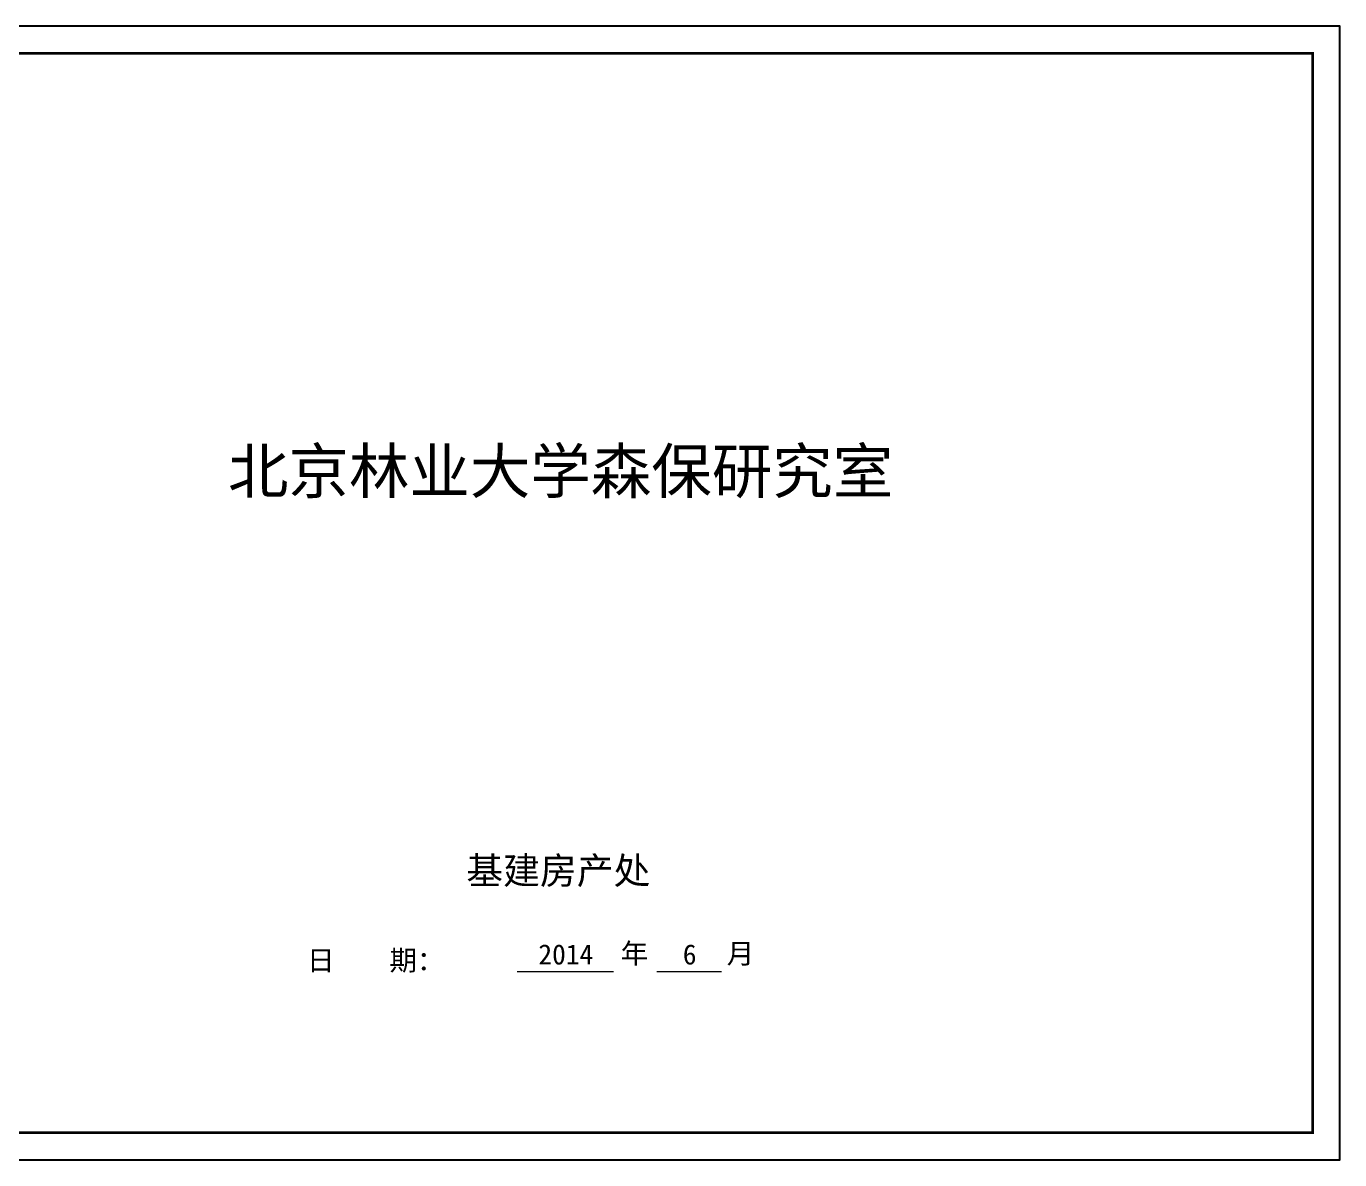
# Model space of a CAD drawing. Extents: x -7327 to 97773, y -14227 to 88173.
# Drawn here: x 49100 to 97773, y 46173 to 88173 of the extents above; entities that cross this region are included whole.
import ezdxf
from ezdxf.enums import TextEntityAlignment as Align

# ---------------------------------------------------------------- set-up
doc = ezdxf.new("R2010")
doc.units = 0
doc.header["$LTSCALE"] = 1000
doc.header["$MEASUREMENT"] = 0
doc.styles.add('黑体', font='simhei.ttf')

msp = doc.modelspace()

# ---------------------------------------------------------------- linework, layer by layer
at = {"lineweight": 20}
for p, q in [((67297.2, 53145), (70863.7, 53145)), ((72466.6, 53145), (74862.2, 53145))]:
    msp.add_line(p, q, dxfattribs=at)
at = {"color": 4}
msp.add_lwpolyline([(38372.5, 46173.1), (97772.5, 46173.1), (97772.5, 88173.1), (38372.5, 88173.1)], close=True, dxfattribs=at)
at = {"color": 4, "const_width": 100}
msp.add_lwpolyline([(40872.5, 47173.1), (96772.5, 47173.1), (96772.5, 87173.1), (40872.5, 87173.1)], close=True, dxfattribs=at)

# ---------------------------------------------------------------- texts
at = {"style": '黑体'}
for s, height, p in [('北京林业大学森保研究室', 1643.038, (68901.2, 71690.1)), ('2014', 746.84, (69094.4, 53780.9)), ('6', 746.8, (73683.9, 53780.9))]:
    msp.add_text(s, height=height, dxfattribs=at).set_placement(p, align=Align.MIDDLE_CENTER)
for s, height, p in [('基建房产处', 1000, (65407.2, 56387.7)), ('日    期：', 746.84, (59507.2, 53187.7)), ('年', 746.8, (71126.1, 53442.7)), ('月', 746.8, (75058, 53442.7))]:
    msp.add_text(s, height=height, dxfattribs=at).set_placement(p)

doc.saveas('drawing.dxf')
